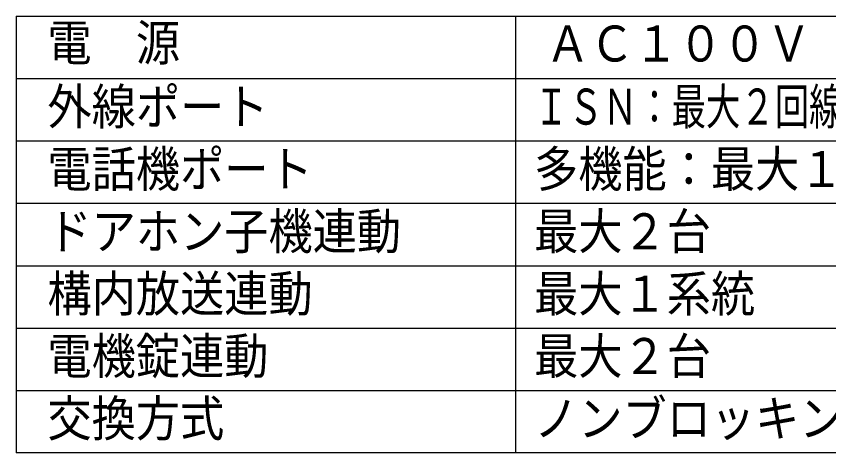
# Model space of a CAD drawing. Units: millimetres, scale not verified. Extents: x -63 to 64, y -56 to 57.
# Drawn here: x -62.7 to 2.4, y -56.5 to -21.5 of the extents above; entities that cross this region are included whole.
import ezdxf
from ezdxf.enums import TextEntityAlignment as Align

# ---------------------------------------------------------------- set-up
doc = ezdxf.new("R2010")
doc.units = ezdxf.units.MM
doc.header["$LTSCALE"] = 0.190265
doc.layers.add('0-0_MOJI1', color=2, linetype='Continuous')
doc.layers.add('0-3_WAKU', color=3, linetype='Continuous')
doc.styles.add('ＭＳ ゴシック', font='')
doc.styles.get('ＭＳ ゴシック').set_extended_font_data('MS Gothic')

msp = doc.modelspace()

# ---------------------------------------------------------------- linework, layer by layer
at = {"layer": '0-3_WAKU', "color": 4}
for p, q in [((-62.7046, -21.4922), (-62.7046, -56.4921)), ((-62.7046, -21.4922), (62.2951, -21.4922)), ((-22.7047, -21.4922), (-22.7047, -56.4921)), ((62.2951, -56.4921), (-62.7046, -56.4921))]:
    msp.add_line(p, q, dxfattribs=at)
at = {"layer": '0-3_WAKU', "color": 1}
for p, q in [((-62.7046, -26.4922), (62.2951, -26.4922)), ((-62.7046, -31.4922), (62.2951, -31.4922)), ((-62.7046, -36.4921), (62.2951, -36.4921)), ((-62.7046, -41.4921), (62.2951, -41.4921)), ((-62.7046, -46.4921), (62.2951, -46.4921)), ((-62.7046, -51.4921), (62.2951, -51.4921))]:
    msp.add_line(p, q, dxfattribs=at)

# ---------------------------------------------------------------- texts
at = {"layer": '0-0_MOJI1', "style": 'ＭＳ ゴシック'}
for s, width, p in [('電\u3000源', 0.9, (-60.2046, -25.9222)), ('ＡＣ１００Ｖ', 0.9, (-20.2741, -25.991)), ('外線ポート', 0.9, (-60.2046, -31.0473)), ('ＩＳＮ：最大２回線、アナログ：最大３回線公衆、ＩＰ：最大４ｃｈ', 0.7, (-21.2047, -31.0473)), ('電話機ポート', 0.9, (-60.2046, -36.0473)), ('多機能：最大１２、単独：最大１０', 0.9, (-21.2047, -36.0473)), ('ドアホン子機連動', 0.9, (-60.2046, -41.0473)), ('最大２台', 0.9, (-21.2047, -41.0473)), ('構内放送連動', 0.9, (-60.2046, -46.0472)), ('最大１系統', 0.9, (-21.2047, -46.0472)), ('電機錠連動', 0.9, (-60.2046, -51.0472)), ('最大２台', 0.9, (-21.2047, -51.0472)), ('交換方式', 0.9, (-60.2046, -56.0472)), ('ノンブロッキング時分割多重方式', 0.9, (-21.2047, -56.0472))]:
    msp.add_text(s, height=2.886, dxfattribs=dict(at, width=width)).set_placement(p, align=Align.BOTTOM_LEFT)

doc.saveas('drawing.dxf')
